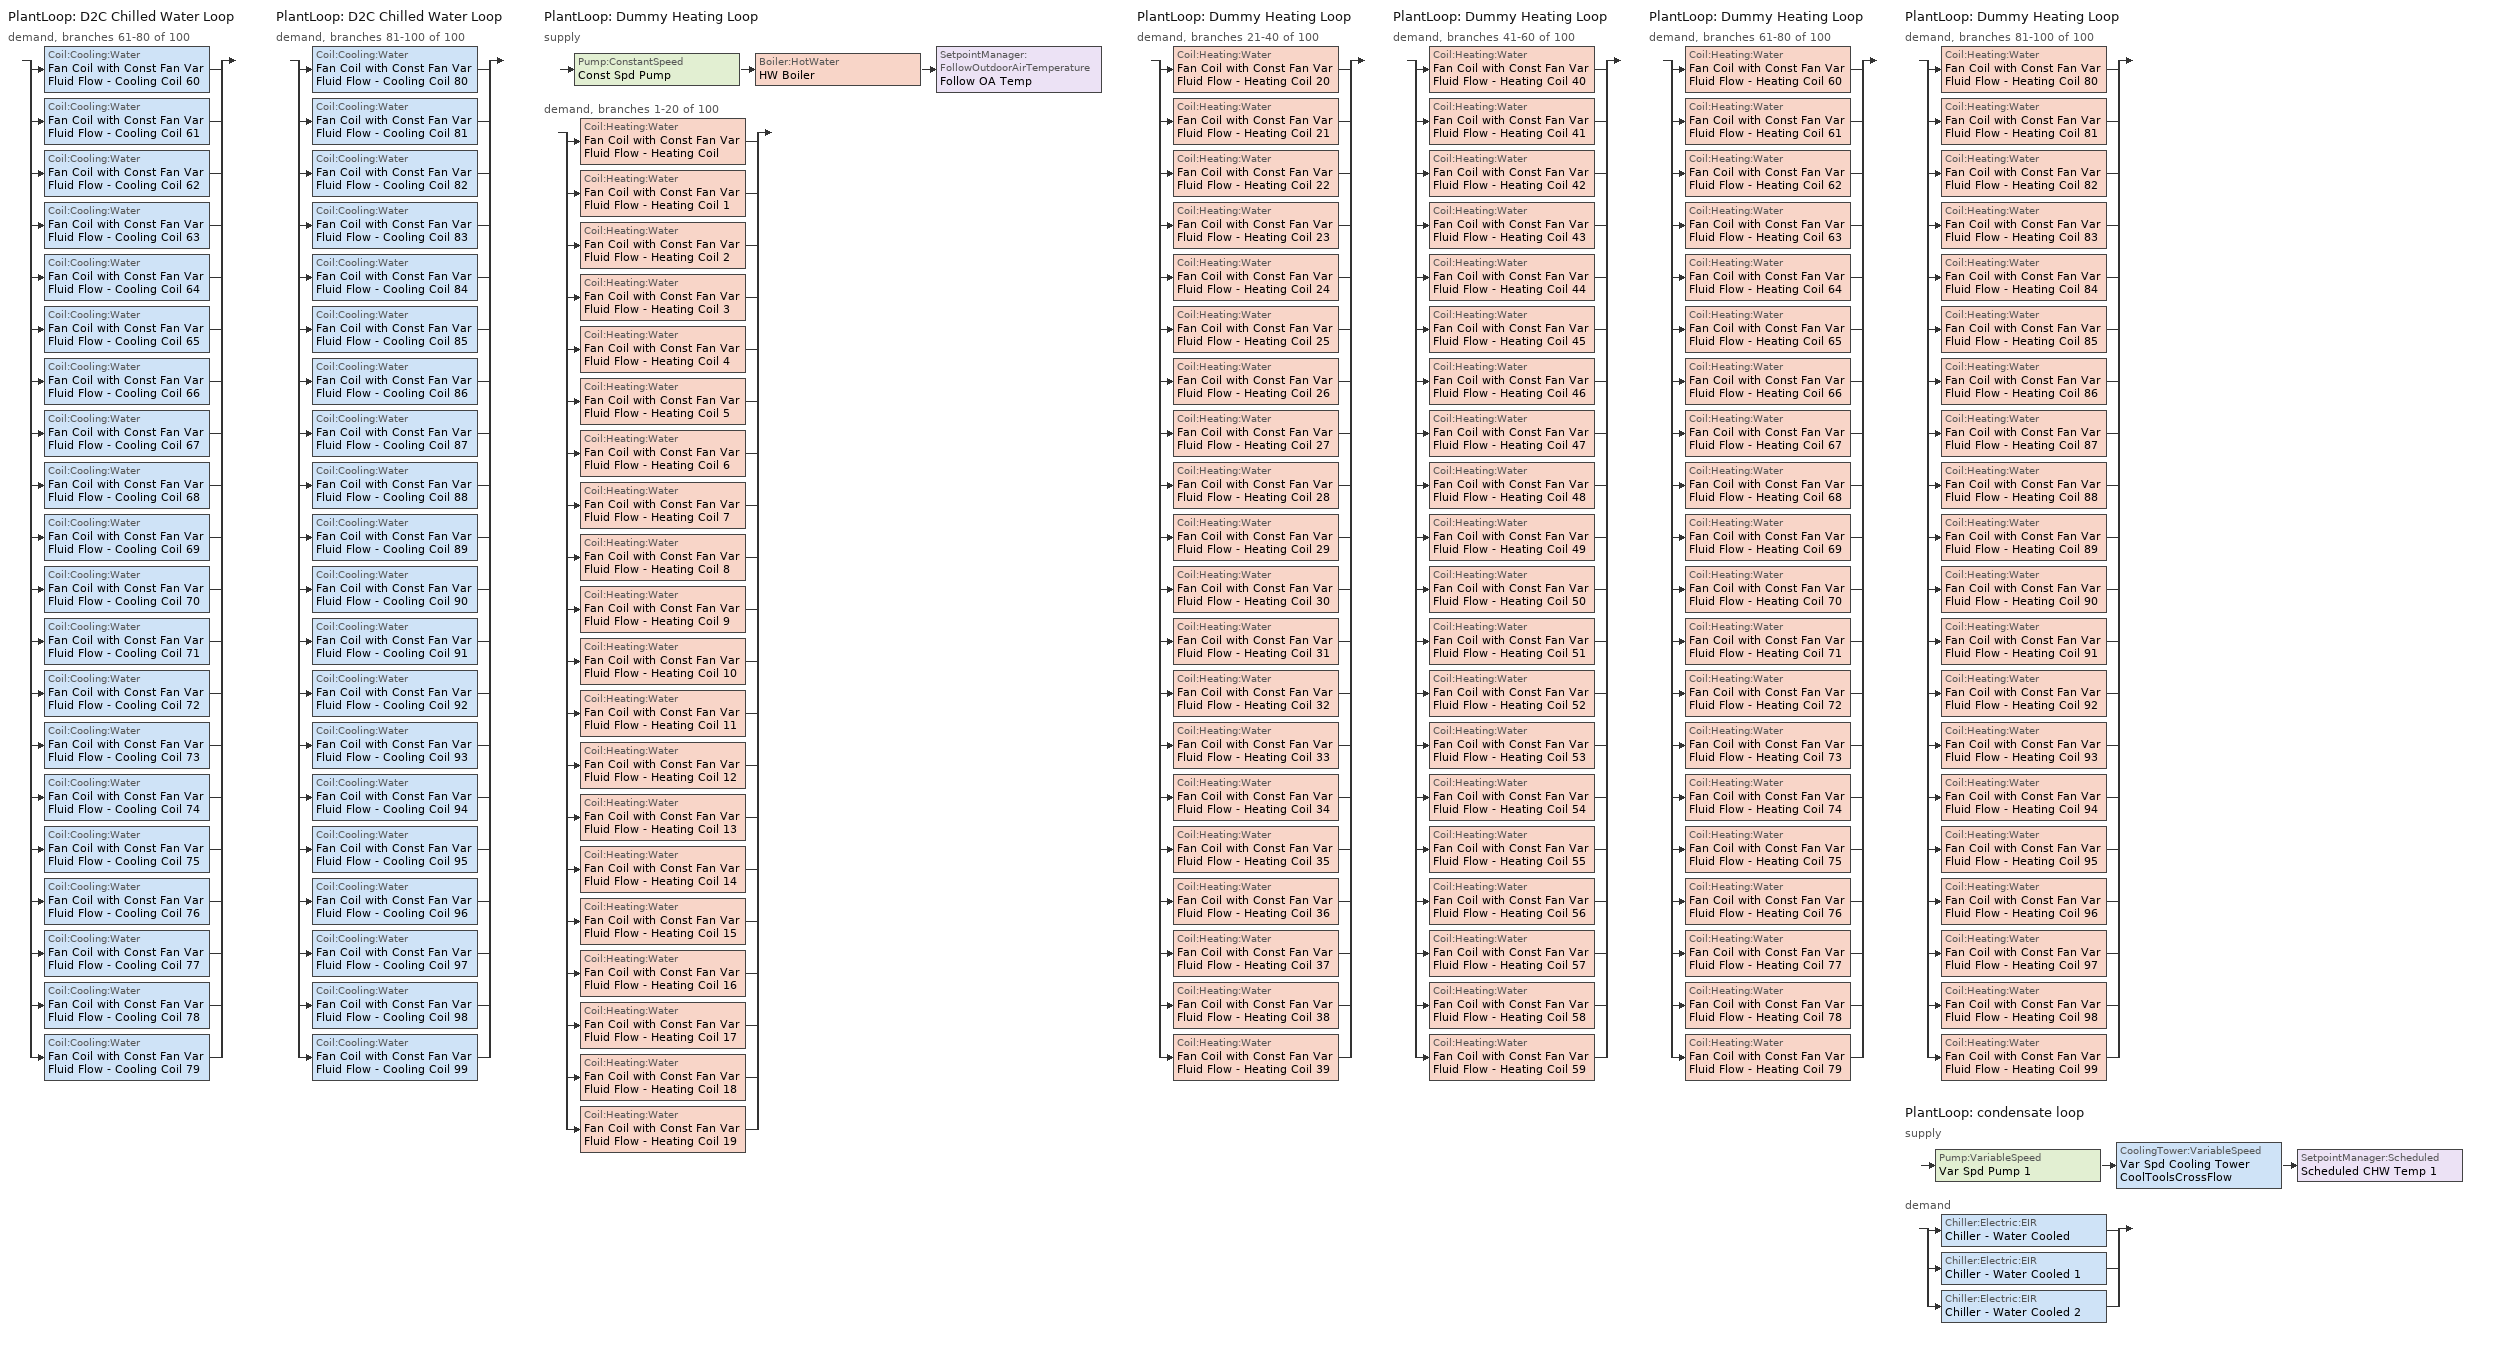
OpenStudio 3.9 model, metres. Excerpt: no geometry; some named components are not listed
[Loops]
PlantLoop 'D2C Chilled Water Loop'
 demand, branches 61-80 of 100: split
  | Coil:Cooling:Water 'Fan Coil with Const Fan Var Fluid Flow - Cooling Coil 60'
  | Coil:Cooling:Water 'Fan Coil with Const Fan Var Fluid Flow - Cooling Coil 61'
  | Coil:Cooling:Water 'Fan Coil with Const Fan Var Fluid Flow - Cooling Coil 62'
  | Coil:Cooling:Water 'Fan Coil with Const Fan Var Fluid Flow - Cooling Coil 63'
  | Coil:Cooling:Water 'Fan Coil with Const Fan Var Fluid Flow - Cooling Coil 64'
  | Coil:Cooling:Water 'Fan Coil with Const Fan Var Fluid Flow - Cooling Coil 65'
  | Coil:Cooling:Water 'Fan Coil with Const Fan Var Fluid Flow - Cooling Coil 66'
  | Coil:Cooling:Water 'Fan Coil with Const Fan Var Fluid Flow - Cooling Coil 67'
  | Coil:Cooling:Water 'Fan Coil with Const Fan Var Fluid Flow - Cooling Coil 68'
  | Coil:Cooling:Water 'Fan Coil with Const Fan Var Fluid Flow - Cooling Coil 69'
  | Coil:Cooling:Water 'Fan Coil with Const Fan Var Fluid Flow - Cooling Coil 70'
  | Coil:Cooling:Water 'Fan Coil with Const Fan Var Fluid Flow - Cooling Coil 71'
  | Coil:Cooling:Water 'Fan Coil with Const Fan Var Fluid Flow - Cooling Coil 72'
  | Coil:Cooling:Water 'Fan Coil with Const Fan Var Fluid Flow - Cooling Coil 73'
  | Coil:Cooling:Water 'Fan Coil with Const Fan Var Fluid Flow - Cooling Coil 74'
  | Coil:Cooling:Water 'Fan Coil with Const Fan Var Fluid Flow - Cooling Coil 75'
  | Coil:Cooling:Water 'Fan Coil with Const Fan Var Fluid Flow - Cooling Coil 76'
  | Coil:Cooling:Water 'Fan Coil with Const Fan Var Fluid Flow - Cooling Coil 77'
  | Coil:Cooling:Water 'Fan Coil with Const Fan Var Fluid Flow - Cooling Coil 78'
  | Coil:Cooling:Water 'Fan Coil with Const Fan Var Fluid Flow - Cooling Coil 79'
PlantLoop 'D2C Chilled Water Loop'
 demand, branches 81-100 of 100: split
  | Coil:Cooling:Water 'Fan Coil with Const Fan Var Fluid Flow - Cooling Coil 80'
  | Coil:Cooling:Water 'Fan Coil with Const Fan Var Fluid Flow - Cooling Coil 81'
  | Coil:Cooling:Water 'Fan Coil with Const Fan Var Fluid Flow - Cooling Coil 82'
  | Coil:Cooling:Water 'Fan Coil with Const Fan Var Fluid Flow - Cooling Coil 83'
  | Coil:Cooling:Water 'Fan Coil with Const Fan Var Fluid Flow - Cooling Coil 84'
  | Coil:Cooling:Water 'Fan Coil with Const Fan Var Fluid Flow - Cooling Coil 85'
  | Coil:Cooling:Water 'Fan Coil with Const Fan Var Fluid Flow - Cooling Coil 86'
  | Coil:Cooling:Water 'Fan Coil with Const Fan Var Fluid Flow - Cooling Coil 87'
  | Coil:Cooling:Water 'Fan Coil with Const Fan Var Fluid Flow - Cooling Coil 88'
  | Coil:Cooling:Water 'Fan Coil with Const Fan Var Fluid Flow - Cooling Coil 89'
  | Coil:Cooling:Water 'Fan Coil with Const Fan Var Fluid Flow - Cooling Coil 90'
  | Coil:Cooling:Water 'Fan Coil with Const Fan Var Fluid Flow - Cooling Coil 91'
  | Coil:Cooling:Water 'Fan Coil with Const Fan Var Fluid Flow - Cooling Coil 92'
  | Coil:Cooling:Water 'Fan Coil with Const Fan Var Fluid Flow - Cooling Coil 93'
  | Coil:Cooling:Water 'Fan Coil with Const Fan Var Fluid Flow - Cooling Coil 94'
  | Coil:Cooling:Water 'Fan Coil with Const Fan Var Fluid Flow - Cooling Coil 95'
  | Coil:Cooling:Water 'Fan Coil with Const Fan Var Fluid Flow - Cooling Coil 96'
  | Coil:Cooling:Water 'Fan Coil with Const Fan Var Fluid Flow - Cooling Coil 97'
  | Coil:Cooling:Water 'Fan Coil with Const Fan Var Fluid Flow - Cooling Coil 98'
  | Coil:Cooling:Water 'Fan Coil with Const Fan Var Fluid Flow - Cooling Coil 99'
PlantLoop 'Dummy Heating Loop'
 supply: Pump:ConstantSpeed 'Const Spd Pump' > Boiler:HotWater 'HW Boiler' > SetpointManager:FollowOutdoorAirTemperature 'Follow OA Temp'
 demand, branches 1-20 of 100: split
  | Coil:Heating:Water 'Fan Coil with Const Fan Var Fluid Flow - Heating Coil'
  | Coil:Heating:Water 'Fan Coil with Const Fan Var Fluid Flow - Heating Coil 1'
  | Coil:Heating:Water 'Fan Coil with Const Fan Var Fluid Flow - Heating Coil 2'
  | Coil:Heating:Water 'Fan Coil with Const Fan Var Fluid Flow - Heating Coil 3'
  | Coil:Heating:Water 'Fan Coil with Const Fan Var Fluid Flow - Heating Coil 4'
  | Coil:Heating:Water 'Fan Coil with Const Fan Var Fluid Flow - Heating Coil 5'
  | Coil:Heating:Water 'Fan Coil with Const Fan Var Fluid Flow - Heating Coil 6'
  | Coil:Heating:Water 'Fan Coil with Const Fan Var Fluid Flow - Heating Coil 7'
  | Coil:Heating:Water 'Fan Coil with Const Fan Var Fluid Flow - Heating Coil 8'
  | Coil:Heating:Water 'Fan Coil with Const Fan Var Fluid Flow - Heating Coil 9'
  | Coil:Heating:Water 'Fan Coil with Const Fan Var Fluid Flow - Heating Coil 10'
  | Coil:Heating:Water 'Fan Coil with Const Fan Var Fluid Flow - Heating Coil 11'
  | Coil:Heating:Water 'Fan Coil with Const Fan Var Fluid Flow - Heating Coil 12'
  | Coil:Heating:Water 'Fan Coil with Const Fan Var Fluid Flow - Heating Coil 13'
  | Coil:Heating:Water 'Fan Coil with Const Fan Var Fluid Flow - Heating Coil 14'
  | Coil:Heating:Water 'Fan Coil with Const Fan Var Fluid Flow - Heating Coil 15'
  | Coil:Heating:Water 'Fan Coil with Const Fan Var Fluid Flow - Heating Coil 16'
  | Coil:Heating:Water 'Fan Coil with Const Fan Var Fluid Flow - Heating Coil 17'
  | Coil:Heating:Water 'Fan Coil with Const Fan Var Fluid Flow - Heating Coil 18'
  | Coil:Heating:Water 'Fan Coil with Const Fan Var Fluid Flow - Heating Coil 19'
PlantLoop 'Dummy Heating Loop'
 demand, branches 21-40 of 100: split
  | Coil:Heating:Water 'Fan Coil with Const Fan Var Fluid Flow - Heating Coil 20'
  | Coil:Heating:Water 'Fan Coil with Const Fan Var Fluid Flow - Heating Coil 21'
  | Coil:Heating:Water 'Fan Coil with Const Fan Var Fluid Flow - Heating Coil 22'
  | Coil:Heating:Water 'Fan Coil with Const Fan Var Fluid Flow - Heating Coil 23'
  | Coil:Heating:Water 'Fan Coil with Const Fan Var Fluid Flow - Heating Coil 24'
  | Coil:Heating:Water 'Fan Coil with Const Fan Var Fluid Flow - Heating Coil 25'
  | Coil:Heating:Water 'Fan Coil with Const Fan Var Fluid Flow - Heating Coil 26'
  | Coil:Heating:Water 'Fan Coil with Const Fan Var Fluid Flow - Heating Coil 27'
  | Coil:Heating:Water 'Fan Coil with Const Fan Var Fluid Flow - Heating Coil 28'
  | Coil:Heating:Water 'Fan Coil with Const Fan Var Fluid Flow - Heating Coil 29'
  | Coil:Heating:Water 'Fan Coil with Const Fan Var Fluid Flow - Heating Coil 30'
  | Coil:Heating:Water 'Fan Coil with Const Fan Var Fluid Flow - Heating Coil 31'
  | Coil:Heating:Water 'Fan Coil with Const Fan Var Fluid Flow - Heating Coil 32'
  | Coil:Heating:Water 'Fan Coil with Const Fan Var Fluid Flow - Heating Coil 33'
  | Coil:Heating:Water 'Fan Coil with Const Fan Var Fluid Flow - Heating Coil 34'
  | Coil:Heating:Water 'Fan Coil with Const Fan Var Fluid Flow - Heating Coil 35'
  | Coil:Heating:Water 'Fan Coil with Const Fan Var Fluid Flow - Heating Coil 36'
  | Coil:Heating:Water 'Fan Coil with Const Fan Var Fluid Flow - Heating Coil 37'
  | Coil:Heating:Water 'Fan Coil with Const Fan Var Fluid Flow - Heating Coil 38'
  | Coil:Heating:Water 'Fan Coil with Const Fan Var Fluid Flow - Heating Coil 39'
PlantLoop 'Dummy Heating Loop'
 demand, branches 41-60 of 100: split
  | Coil:Heating:Water 'Fan Coil with Const Fan Var Fluid Flow - Heating Coil 40'
  | Coil:Heating:Water 'Fan Coil with Const Fan Var Fluid Flow - Heating Coil 41'
  | Coil:Heating:Water 'Fan Coil with Const Fan Var Fluid Flow - Heating Coil 42'
  | Coil:Heating:Water 'Fan Coil with Const Fan Var Fluid Flow - Heating Coil 43'
  | Coil:Heating:Water 'Fan Coil with Const Fan Var Fluid Flow - Heating Coil 44'
  | Coil:Heating:Water 'Fan Coil with Const Fan Var Fluid Flow - Heating Coil 45'
  | Coil:Heating:Water 'Fan Coil with Const Fan Var Fluid Flow - Heating Coil 46'
  | Coil:Heating:Water 'Fan Coil with Const Fan Var Fluid Flow - Heating Coil 47'
  | Coil:Heating:Water 'Fan Coil with Const Fan Var Fluid Flow - Heating Coil 48'
  | Coil:Heating:Water 'Fan Coil with Const Fan Var Fluid Flow - Heating Coil 49'
  | Coil:Heating:Water 'Fan Coil with Const Fan Var Fluid Flow - Heating Coil 50'
  | Coil:Heating:Water 'Fan Coil with Const Fan Var Fluid Flow - Heating Coil 51'
  | Coil:Heating:Water 'Fan Coil with Const Fan Var Fluid Flow - Heating Coil 52'
  | Coil:Heating:Water 'Fan Coil with Const Fan Var Fluid Flow - Heating Coil 53'
  | Coil:Heating:Water 'Fan Coil with Const Fan Var Fluid Flow - Heating Coil 54'
  | Coil:Heating:Water 'Fan Coil with Const Fan Var Fluid Flow - Heating Coil 55'
  | Coil:Heating:Water 'Fan Coil with Const Fan Var Fluid Flow - Heating Coil 56'
  | Coil:Heating:Water 'Fan Coil with Const Fan Var Fluid Flow - Heating Coil 57'
  | Coil:Heating:Water 'Fan Coil with Const Fan Var Fluid Flow - Heating Coil 58'
  | Coil:Heating:Water 'Fan Coil with Const Fan Var Fluid Flow - Heating Coil 59'
PlantLoop 'Dummy Heating Loop'
 demand, branches 61-80 of 100: split
  | Coil:Heating:Water 'Fan Coil with Const Fan Var Fluid Flow - Heating Coil 60'
  | Coil:Heating:Water 'Fan Coil with Const Fan Var Fluid Flow - Heating Coil 61'
  | Coil:Heating:Water 'Fan Coil with Const Fan Var Fluid Flow - Heating Coil 62'
  | Coil:Heating:Water 'Fan Coil with Const Fan Var Fluid Flow - Heating Coil 63'
  | Coil:Heating:Water 'Fan Coil with Const Fan Var Fluid Flow - Heating Coil 64'
  | Coil:Heating:Water 'Fan Coil with Const Fan Var Fluid Flow - Heating Coil 65'
  | Coil:Heating:Water 'Fan Coil with Const Fan Var Fluid Flow - Heating Coil 66'
  | Coil:Heating:Water 'Fan Coil with Const Fan Var Fluid Flow - Heating Coil 67'
  | Coil:Heating:Water 'Fan Coil with Const Fan Var Fluid Flow - Heating Coil 68'
  | Coil:Heating:Water 'Fan Coil with Const Fan Var Fluid Flow - Heating Coil 69'
  | Coil:Heating:Water 'Fan Coil with Const Fan Var Fluid Flow - Heating Coil 70'
  | Coil:Heating:Water 'Fan Coil with Const Fan Var Fluid Flow - Heating Coil 71'
  | Coil:Heating:Water 'Fan Coil with Const Fan Var Fluid Flow - Heating Coil 72'
  | Coil:Heating:Water 'Fan Coil with Const Fan Var Fluid Flow - Heating Coil 73'
  | Coil:Heating:Water 'Fan Coil with Const Fan Var Fluid Flow - Heating Coil 74'
  | Coil:Heating:Water 'Fan Coil with Const Fan Var Fluid Flow - Heating Coil 75'
  | Coil:Heating:Water 'Fan Coil with Const Fan Var Fluid Flow - Heating Coil 76'
  | Coil:Heating:Water 'Fan Coil with Const Fan Var Fluid Flow - Heating Coil 77'
  | Coil:Heating:Water 'Fan Coil with Const Fan Var Fluid Flow - Heating Coil 78'
  | Coil:Heating:Water 'Fan Coil with Const Fan Var Fluid Flow - Heating Coil 79'
PlantLoop 'Dummy Heating Loop'
 demand, branches 81-100 of 100: split
  | Coil:Heating:Water 'Fan Coil with Const Fan Var Fluid Flow - Heating Coil 80'
  | Coil:Heating:Water 'Fan Coil with Const Fan Var Fluid Flow - Heating Coil 81'
  | Coil:Heating:Water 'Fan Coil with Const Fan Var Fluid Flow - Heating Coil 82'
  | Coil:Heating:Water 'Fan Coil with Const Fan Var Fluid Flow - Heating Coil 83'
  | Coil:Heating:Water 'Fan Coil with Const Fan Var Fluid Flow - Heating Coil 84'
  | Coil:Heating:Water 'Fan Coil with Const Fan Var Fluid Flow - Heating Coil 85'
  | Coil:Heating:Water 'Fan Coil with Const Fan Var Fluid Flow - Heating Coil 86'
  | Coil:Heating:Water 'Fan Coil with Const Fan Var Fluid Flow - Heating Coil 87'
  | Coil:Heating:Water 'Fan Coil with Const Fan Var Fluid Flow - Heating Coil 88'
  | Coil:Heating:Water 'Fan Coil with Const Fan Var Fluid Flow - Heating Coil 89'
  | Coil:Heating:Water 'Fan Coil with Const Fan Var Fluid Flow - Heating Coil 90'
  | Coil:Heating:Water 'Fan Coil with Const Fan Var Fluid Flow - Heating Coil 91'
  | Coil:Heating:Water 'Fan Coil with Const Fan Var Fluid Flow - Heating Coil 92'
  | Coil:Heating:Water 'Fan Coil with Const Fan Var Fluid Flow - Heating Coil 93'
  | Coil:Heating:Water 'Fan Coil with Const Fan Var Fluid Flow - Heating Coil 94'
  | Coil:Heating:Water 'Fan Coil with Const Fan Var Fluid Flow - Heating Coil 95'
  | Coil:Heating:Water 'Fan Coil with Const Fan Var Fluid Flow - Heating Coil 96'
  | Coil:Heating:Water 'Fan Coil with Const Fan Var Fluid Flow - Heating Coil 97'
  | Coil:Heating:Water 'Fan Coil with Const Fan Var Fluid Flow - Heating Coil 98'
  | Coil:Heating:Water 'Fan Coil with Const Fan Var Fluid Flow - Heating Coil 99'
PlantLoop 'condensate loop'
 supply: Pump:VariableSpeed 'Var Spd Pump 1' > CoolingTower:VariableSpeed 'Var Spd Cooling Tower CoolToolsCrossFlow' > SetpointManager:Scheduled 'Scheduled CHW Temp 1'
 demand: split
  | Chiller:Electric:EIR 'Chiller - Water Cooled'
  | Chiller:Electric:EIR 'Chiller - Water Cooled 1'
  | Chiller:Electric:EIR 'Chiller - Water Cooled 2'
[Sizing:Zone] Zone Cooling Design Supply Air Temperature Input Method=SupplyAirTemperature; Zone Cooling Design Supply Air Temperature {C}=24; Zone Cooling Design Supply Air Temperature Difference {deltaC}=5; Zone Heating Design Supply Air Temperature Input Method=SupplyAirTemperature; Zone Heating Design Supply Air Temperature {C}=30; Zone Heating Design Supply Air Temperature Difference {deltaC}=11.11; Zone Cooling Design Supply Air Humidity Ratio {kg-H2O/kg-air}=0.0085; Zone Heating Design Supply Air Humidity Ratio {kg-H2O/kg-air}=0.008; Zone Heating Sizing Factor=0; Zone Cooling Sizing Factor=0.9; Cooling Design Air Flow Method=DesignDay; Heating Design Air Flow Method=DesignDay; Account for Dedicated Outdoor Air System=No; Dedicated Outdoor Air System Control Strategy=NeutralSupplyAir; Dedicated Outdoor Air Low Setpoint Temperature for Design {C}=autosize; Dedicated Outdoor Air High Setpoint Temperature for Design {C}=autosize; Zone Load Sizing Method=Sensible Load Only No Latent Load; Zone Latent Cooling Design Supply Air Humidity Ratio Input Method=HumidityRatioDifference; Zone Cooling Design Supply Air Humidity Ratio Difference {kgWater/kgDryAir}=0.005; Zone Latent Heating Design Supply Air Humidity Ratio Input Method=HumidityRatioDifference; Zone Humidification Design Supply Air Humidity Ratio Difference {kgWater/kgDryAir}=0.005; Sizing Option=Coincident
Thermal Zone_Aisle 61; Thermal Zone_Aisle 62; Thermal Zone_Aisle 63; Thermal Zone_Aisle 64; Thermal Zone_Aisle 65; Thermal Zone_Aisle 66; Thermal Zone_Aisle 67; Thermal Zone_Aisle 68; Thermal Zone_Aisle 69; Thermal Zone_Aisle 70; Thermal Zone_Aisle 71; Thermal Zone_Aisle 72; Thermal Zone_Aisle 73; Thermal Zone_Aisle 74; Thermal Zone_Aisle 75; Thermal Zone_Aisle 76; Thermal Zone_Aisle 77; Thermal Zone_Aisle 78; Thermal Zone_Aisle 79; Thermal Zone_Aisle 80; Thermal Zone_Aisle 81; Thermal Zone_Aisle 82; Thermal Zone_Aisle 83; Thermal Zone_Aisle 84; Thermal Zone_Aisle 85; Thermal Zone_Aisle 86; Thermal Zone_Aisle 87; Thermal Zone_Aisle 88; Thermal Zone_Aisle 89; Thermal Zone_Aisle 90; Thermal Zone_Aisle 91; Thermal Zone_Aisle 92; Thermal Zone_Aisle 93; Thermal Zone_Aisle 94; Thermal Zone_Aisle 95; Thermal Zone_Aisle 96; Thermal Zone_Aisle 97; Thermal Zone_Aisle 98; Thermal Zone_Aisle 99; Thermal Zone_Aisle 100
[Zone equipment]
Thermal Zone_Aisle 61: Zone HVAC Dehumidifier 63, Fan Coil with Const Fan Var Fluid Flow 63
Thermal Zone_Aisle 62: Zone HVAC Dehumidifier 78, Fan Coil with Const Fan Var Fluid Flow 78
Thermal Zone_Aisle 63: Zone HVAC Dehumidifier 73, Fan Coil with Const Fan Var Fluid Flow 73
Thermal Zone_Aisle 64: Zone HVAC Dehumidifier 60, Fan Coil with Const Fan Var Fluid Flow 60
Thermal Zone_Aisle 65: Zone HVAC Dehumidifier 65, Fan Coil with Const Fan Var Fluid Flow 65
Thermal Zone_Aisle 66: Zone HVAC Dehumidifier 76, Fan Coil with Const Fan Var Fluid Flow 76
Thermal Zone_Aisle 67: Zone HVAC Dehumidifier 74, Fan Coil with Const Fan Var Fluid Flow 74
Thermal Zone_Aisle 68: Zone HVAC Dehumidifier 68, Fan Coil with Const Fan Var Fluid Flow 68
Thermal Zone_Aisle 69: Zone HVAC Dehumidifier 69, Fan Coil with Const Fan Var Fluid Flow 69
Thermal Zone_Aisle 70: Zone HVAC Dehumidifier 77, Fan Coil with Const Fan Var Fluid Flow 77
Thermal Zone_Aisle 71: Zone HVAC Dehumidifier 61, Fan Coil with Const Fan Var Fluid Flow 61
Thermal Zone_Aisle 72: Zone HVAC Dehumidifier 75, Fan Coil with Const Fan Var Fluid Flow 75
Thermal Zone_Aisle 73: Zone HVAC Dehumidifier 67, Fan Coil with Const Fan Var Fluid Flow 67
Thermal Zone_Aisle 74: Zone HVAC Dehumidifier 72, Fan Coil with Const Fan Var Fluid Flow 72
Thermal Zone_Aisle 75: Zone HVAC Dehumidifier 64, Fan Coil with Const Fan Var Fluid Flow 64
Thermal Zone_Aisle 76: Zone HVAC Dehumidifier 62, Fan Coil with Const Fan Var Fluid Flow 62
Thermal Zone_Aisle 77: Zone HVAC Dehumidifier 66, Fan Coil with Const Fan Var Fluid Flow 66
Thermal Zone_Aisle 78: Zone HVAC Dehumidifier 71, Fan Coil with Const Fan Var Fluid Flow 71
Thermal Zone_Aisle 79: Zone HVAC Dehumidifier 70, Fan Coil with Const Fan Var Fluid Flow 70
Thermal Zone_Aisle 80: Zone HVAC Dehumidifier 79, Fan Coil with Const Fan Var Fluid Flow 79
Thermal Zone_Aisle 81: Zone HVAC Dehumidifier 81, Fan Coil with Const Fan Var Fluid Flow 81
Thermal Zone_Aisle 82: Zone HVAC Dehumidifier 91, Fan Coil with Const Fan Var Fluid Flow 91
Thermal Zone_Aisle 83: Zone HVAC Dehumidifier 88, Fan Coil with Const Fan Var Fluid Flow 88
Thermal Zone_Aisle 84: Zone HVAC Dehumidifier 92, Fan Coil with Const Fan Var Fluid Flow 92
Thermal Zone_Aisle 85: Zone HVAC Dehumidifier 89, Fan Coil with Const Fan Var Fluid Flow 89
Thermal Zone_Aisle 86: Zone HVAC Dehumidifier 90, Fan Coil with Const Fan Var Fluid Flow 90
Thermal Zone_Aisle 87: Zone HVAC Dehumidifier 87, Fan Coil with Const Fan Var Fluid Flow 87
Thermal Zone_Aisle 88: Zone HVAC Dehumidifier 80, Fan Coil with Const Fan Var Fluid Flow 80
Thermal Zone_Aisle 89: Zone HVAC Dehumidifier 93, Fan Coil with Const Fan Var Fluid Flow 93
Thermal Zone_Aisle 90: Zone HVAC Dehumidifier 94, Fan Coil with Const Fan Var Fluid Flow 94
Thermal Zone_Aisle 91: Zone HVAC Dehumidifier 95, Fan Coil with Const Fan Var Fluid Flow 95
Thermal Zone_Aisle 92: Zone HVAC Dehumidifier 96, Fan Coil with Const Fan Var Fluid Flow 96
Thermal Zone_Aisle 93: Zone HVAC Dehumidifier 82, Fan Coil with Const Fan Var Fluid Flow 82
Thermal Zone_Aisle 94: Zone HVAC Dehumidifier 83, Fan Coil with Const Fan Var Fluid Flow 83
Thermal Zone_Aisle 95: Zone HVAC Dehumidifier 84, Fan Coil with Const Fan Var Fluid Flow 84
Thermal Zone_Aisle 96: Zone HVAC Dehumidifier 85, Fan Coil with Const Fan Var Fluid Flow 85
Thermal Zone_Aisle 97: Zone HVAC Dehumidifier 86, Fan Coil with Const Fan Var Fluid Flow 86
Thermal Zone_Aisle 98: Zone HVAC Dehumidifier 97, Fan Coil with Const Fan Var Fluid Flow 97
Thermal Zone_Aisle 99: Zone HVAC Dehumidifier 98, Fan Coil with Const Fan Var Fluid Flow 98
Thermal Zone_Aisle 100: Zone HVAC Dehumidifier 99, Fan Coil with Const Fan Var Fluid Flow 99
[PlantLoop] Glycol Concentration=0; Plant Loop Volume {m3}=Autocalculate; Load Distribution Scheme=Optimal
Name | Fluid Type
Dummy Heating Loop | Water
condensate loop
[Sizing:Plant] Sizing Option=NonCoincident; Zone Timesteps in Averaging Window=1; Coincident Sizing Factor Mode=None
Name | Loop Type | Design Loop Exit Temperature {C} | Loop Design Temperature Difference {deltaC}
Dummy Heating Loop | Heating | 82 | 11
condensate loop | Condenser | 29 | 6
[Pump:VariableSpeed]
Var Spd Pump 1: Rated Pump Head {Pa}=25000; Skin Loss Radiative Fraction=0.5; Design Power Sizing Method=PowerPerFlowPerPressure; Design Electric Power per Unit Flow Rate {W/(m3/s)}=10000; Design Shaft Power per Unit Flow Rate per Unit Head {W-s/m3-Pa}=1.28205; Design Minimum Flow Rate Fraction=0
[Boiler:HotWater]
HW Boiler: Fuel Type=Electricity; Nominal Capacity {W}=500; Efficiency Curve Temperature Evaluation Variable=LeavingBoiler; Normalized Boiler Efficiency Curve=Boiler Efficiency; Design Water Flow Rate {m3/s}=0; Water Outlet Upper Temperature Limit {C}=99; Boiler Flow Mode=NotModulated; On Cycle Parasitic Electric Load {W}=0; Off Cycle Parasitic Fuel Load {W}=0; Sizing Factor=1
[Pump:ConstantSpeed]
Const Spd Pump: Rated Flow Rate {m3/s}=autosize; Rated Pump Head {Pa}=179352; Rated Power Consumption {W}=autosize; Motor Efficiency=0.9; Fraction of Motor Inefficiencies to Fluid Stream=0; Pump Control Type=Intermittent; Design Power Sizing Method=PowerPerFlowPerPressure; Design Electric Power per Unit Flow Rate {W/(m3/s)}=348701.1; Design Shaft Power per Unit Flow Rate per Unit Head {W-s/m3-Pa}=1.28205
[SetpointManager:FollowOutdoorAirTemperature]
Follow OA Temp: Control Variable=Temperature; Reference Temperature Type=OutdoorAirWetBulb; Offset Temperature Difference {deltaC}=0; Maximum Setpoint Temperature {C}=80; Minimum Setpoint Temperature {C}=5
[Fan:ConstantVolume] Availability Schedule=ITE Load Schedule; Fan Total Efficiency=1; Pressure Rise {Pa}=0.0001; Maximum Flow Rate {m3/s}=AutoSize; Motor Efficiency=1; Motor In Airstream Fraction=0
Fan Coil with Const Fan Var Fluid Flow - Fan 142; Fan Coil with Const Fan Var Fluid Flow - Fan 143; Fan Coil with Const Fan Var Fluid Flow - Fan 144; Fan Coil with Const Fan Var Fluid Flow - Fan 145; Fan Coil with Const Fan Var Fluid Flow - Fan 146; Fan Coil with Const Fan Var Fluid Flow - Fan 147; Fan Coil with Const Fan Var Fluid Flow - Fan 148; Fan Coil with Const Fan Var Fluid Flow - Fan 149; Fan Coil with Const Fan Var Fluid Flow - Fan 150; Fan Coil with Const Fan Var Fluid Flow - Fan 151; Fan Coil with Const Fan Var Fluid Flow - Fan 152; Fan Coil with Const Fan Var Fluid Flow - Fan 153; Fan Coil with Const Fan Var Fluid Flow - Fan 154; Fan Coil with Const Fan Var Fluid Flow - Fan 155; Fan Coil with Const Fan Var Fluid Flow - Fan 156; Fan Coil with Const Fan Var Fluid Flow - Fan 157; Fan Coil with Const Fan Var Fluid Flow - Fan 158; Fan Coil with Const Fan Var Fluid Flow - Fan 159; Fan Coil with Const Fan Var Fluid Flow - Fan 160; Fan Coil with Const Fan Var Fluid Flow - Fan 161; Fan Coil with Const Fan Var Fluid Flow - Fan 162; Fan Coil with Const Fan Var Fluid Flow - Fan 163; Fan Coil with Const Fan Var Fluid Flow - Fan 164; Fan Coil with Const Fan Var Fluid Flow - Fan 165; Fan Coil with Const Fan Var Fluid Flow - Fan 166; Fan Coil with Const Fan Var Fluid Flow - Fan 167; Fan Coil with Const Fan Var Fluid Flow - Fan 168; Fan Coil with Const Fan Var Fluid Flow - Fan 169; Fan Coil with Const Fan Var Fluid Flow - Fan 170; Fan Coil with Const Fan Var Fluid Flow - Fan 171; Fan Coil with Const Fan Var Fluid Flow - Fan 172; Fan Coil with Const Fan Var Fluid Flow - Fan 173; Fan Coil with Const Fan Var Fluid Flow - Fan 174; Fan Coil with Const Fan Var Fluid Flow - Fan 175; Fan Coil with Const Fan Var Fluid Flow - Fan 176; Fan Coil with Const Fan Var Fluid Flow - Fan 177; Fan Coil with Const Fan Var Fluid Flow - Fan 178; Fan Coil with Const Fan Var Fluid Flow - Fan 179; Fan Coil with Const Fan Var Fluid Flow - Fan 180; Fan Coil with Const Fan Var Fluid Flow - Fan 181
[EnergyManagementSystem:Sensor] Output Variable or Output Meter Index Key=Var Spd Cooling Tower CoolToolsCrossFlow
Name | Output Variable or Output Meter
Energy_Management_System_Sensor_3 | Cooling Tower Make Up Water Volume
Energy_Management_System_Sensor_4 | Cooling Tower Make Up Mains Water Volume
[SetpointManager:Scheduled]
Scheduled CHW Temp 1: Control Variable=Temperature; Schedule=Condenser Water Temperature
[ZoneHVAC:Dehumidifier:DX] Availability Schedule=ITE Load Schedule; Rated Water Removal {L/day}=50.16; Rated Energy Factor {L/kWh}=3.412; Rated Air Flow Rate {m3/s}=0.12036; Water Removal Curve=Dehumidifier Water Removal Curve; Energy Factor Curve=Dehumidifier Energy Factor Curve; Part Load Fraction Correlation Curve=Dehumidifier Part Load Curve; Minimum Dry-Bulb Temperature for Dehumidifier Operation {C}=20; Maximum Dry-Bulb Temperature for Dehumidifier Operation {C}=60; Off-Cycle Parasitic Electric Load {W}=0
Zone HVAC Dehumidifier 60; Zone HVAC Dehumidifier 61; Zone HVAC Dehumidifier 62; Zone HVAC Dehumidifier 63; Zone HVAC Dehumidifier 64; Zone HVAC Dehumidifier 65; Zone HVAC Dehumidifier 66; Zone HVAC Dehumidifier 67; Zone HVAC Dehumidifier 68; Zone HVAC Dehumidifier 69; Zone HVAC Dehumidifier 70; Zone HVAC Dehumidifier 71; Zone HVAC Dehumidifier 72; Zone HVAC Dehumidifier 73; Zone HVAC Dehumidifier 74; Zone HVAC Dehumidifier 75; Zone HVAC Dehumidifier 76; Zone HVAC Dehumidifier 77; Zone HVAC Dehumidifier 78; Zone HVAC Dehumidifier 79; Zone HVAC Dehumidifier 80; Zone HVAC Dehumidifier 81; Zone HVAC Dehumidifier 82; Zone HVAC Dehumidifier 83; Zone HVAC Dehumidifier 84; Zone HVAC Dehumidifier 85; Zone HVAC Dehumidifier 86; Zone HVAC Dehumidifier 87; Zone HVAC Dehumidifier 88; Zone HVAC Dehumidifier 89; Zone HVAC Dehumidifier 90; Zone HVAC Dehumidifier 91; Zone HVAC Dehumidifier 92; Zone HVAC Dehumidifier 93; Zone HVAC Dehumidifier 94; Zone HVAC Dehumidifier 95; Zone HVAC Dehumidifier 96; Zone HVAC Dehumidifier 97; Zone HVAC Dehumidifier 98; Zone HVAC Dehumidifier 99
[CoolingTower:VariableSpeed]
Var Spd Cooling Tower CoolToolsCrossFlow: Model Type=CoolToolsCrossFlow; Design Inlet Air Wet-Bulb Temperature {C}=26; Design Approach Temperature {deltaC}=3.88; Design Range Temperature {deltaC}=5.5556; Design Water Flow Rate {m3/s}=Autosize; Design Air Flow Rate {m3/s}=Autosize; Design Fan Power {W}=autosize; Fan Power Ratio Function of Air Flow Rate Ratio Curve=Var Spd Cooling Tower CoolToolsCrossFlow Fan Power Ratio Curve; Minimum Air Flow Rate Ratio=0.2; Fraction of Tower Capacity in Free Convection Regime=0.125; Basin Heater Capacity {W/K}=0; Basin Heater Setpoint Temperature {C}=2; Evaporation Loss Mode=SaturatedExit; Evaporation Loss Factor {percent/K}=0.2; Drift Loss Percent {percent}=0.0015; Blowdown Concentration Ratio=3; Sizing Factor=1
[ZoneHVAC:FourPipeFanCoil] Availability Schedule=ITE Load Schedule; Capacity Control Method=ConstantFanVariableFlow; Maximum Supply Air Flow Rate {m3/s}=autosize; Low Speed Supply Air Flow Ratio=0.1; Medium Speed Supply Air Flow Ratio=0.2; Maximum Outdoor Air Flow Rate {m3/s}=autosize; Maximum Cold Water Flow Rate {m3/s}=autosize; Maximum Hot Water Flow Rate {m3/s}=autosize; Minimum Supply Air Temperature in Cooling Mode {C}=Autosize; Maximum Supply Air Temperature in Heating Mode {C}=Autosize
Name | Supply Air Fan | Cooling Coil | Heating Coil
Fan Coil with Const Fan Var Fluid Flow 60 | Fan Coil with Const Fan Var Fluid Flow - Fan 142 | Fan Coil with Const Fan Var Fluid Flow - Cooling Coil 60 | Fan Coil with Const Fan Var Fluid Flow - Heating Coil 60
Fan Coil with Const Fan Var Fluid Flow 61 | Fan Coil with Const Fan Var Fluid Flow - Fan 143 | Fan Coil with Const Fan Var Fluid Flow - Cooling Coil 61 | Fan Coil with Const Fan Var Fluid Flow - Heating Coil 61
Fan Coil with Const Fan Var Fluid Flow 62 | Fan Coil with Const Fan Var Fluid Flow - Fan 144 | Fan Coil with Const Fan Var Fluid Flow - Cooling Coil 62 | Fan Coil with Const Fan Var Fluid Flow - Heating Coil 62
Fan Coil with Const Fan Var Fluid Flow 63 | Fan Coil with Const Fan Var Fluid Flow - Fan 145 | Fan Coil with Const Fan Var Fluid Flow - Cooling Coil 63 | Fan Coil with Const Fan Var Fluid Flow - Heating Coil 63
Fan Coil with Const Fan Var Fluid Flow 64 | Fan Coil with Const Fan Var Fluid Flow - Fan 146 | Fan Coil with Const Fan Var Fluid Flow - Cooling Coil 64 | Fan Coil with Const Fan Var Fluid Flow - Heating Coil 64
Fan Coil with Const Fan Var Fluid Flow 65 | Fan Coil with Const Fan Var Fluid Flow - Fan 147 | Fan Coil with Const Fan Var Fluid Flow - Cooling Coil 65 | Fan Coil with Const Fan Var Fluid Flow - Heating Coil 65
Fan Coil with Const Fan Var Fluid Flow 66 | Fan Coil with Const Fan Var Fluid Flow - Fan 148 | Fan Coil with Const Fan Var Fluid Flow - Cooling Coil 66 | Fan Coil with Const Fan Var Fluid Flow - Heating Coil 66
Fan Coil with Const Fan Var Fluid Flow 67 | Fan Coil with Const Fan Var Fluid Flow - Fan 149 | Fan Coil with Const Fan Var Fluid Flow - Cooling Coil 67 | Fan Coil with Const Fan Var Fluid Flow - Heating Coil 67
Fan Coil with Const Fan Var Fluid Flow 68 | Fan Coil with Const Fan Var Fluid Flow - Fan 150 | Fan Coil with Const Fan Var Fluid Flow - Cooling Coil 68 | Fan Coil with Const Fan Var Fluid Flow - Heating Coil 68
Fan Coil with Const Fan Var Fluid Flow 69 | Fan Coil with Const Fan Var Fluid Flow - Fan 151 | Fan Coil with Const Fan Var Fluid Flow - Cooling Coil 69 | Fan Coil with Const Fan Var Fluid Flow - Heating Coil 69
Fan Coil with Const Fan Var Fluid Flow 70 | Fan Coil with Const Fan Var Fluid Flow - Fan 152 | Fan Coil with Const Fan Var Fluid Flow - Cooling Coil 70 | Fan Coil with Const Fan Var Fluid Flow - Heating Coil 70
Fan Coil with Const Fan Var Fluid Flow 71 | Fan Coil with Const Fan Var Fluid Flow - Fan 153 | Fan Coil with Const Fan Var Fluid Flow - Cooling Coil 71 | Fan Coil with Const Fan Var Fluid Flow - Heating Coil 71
Fan Coil with Const Fan Var Fluid Flow 72 | Fan Coil with Const Fan Var Fluid Flow - Fan 154 | Fan Coil with Const Fan Var Fluid Flow - Cooling Coil 72 | Fan Coil with Const Fan Var Fluid Flow - Heating Coil 72
Fan Coil with Const Fan Var Fluid Flow 73 | Fan Coil with Const Fan Var Fluid Flow - Fan 155 | Fan Coil with Const Fan Var Fluid Flow - Cooling Coil 73 | Fan Coil with Const Fan Var Fluid Flow - Heating Coil 73
Fan Coil with Const Fan Var Fluid Flow 74 | Fan Coil with Const Fan Var Fluid Flow - Fan 156 | Fan Coil with Const Fan Var Fluid Flow - Cooling Coil 74 | Fan Coil with Const Fan Var Fluid Flow - Heating Coil 74
Fan Coil with Const Fan Var Fluid Flow 75 | Fan Coil with Const Fan Var Fluid Flow - Fan 157 | Fan Coil with Const Fan Var Fluid Flow - Cooling Coil 75 | Fan Coil with Const Fan Var Fluid Flow - Heating Coil 75
Fan Coil with Const Fan Var Fluid Flow 76 | Fan Coil with Const Fan Var Fluid Flow - Fan 158 | Fan Coil with Const Fan Var Fluid Flow - Cooling Coil 76 | Fan Coil with Const Fan Var Fluid Flow - Heating Coil 76
Fan Coil with Const Fan Var Fluid Flow 77 | Fan Coil with Const Fan Var Fluid Flow - Fan 159 | Fan Coil with Const Fan Var Fluid Flow - Cooling Coil 77 | Fan Coil with Const Fan Var Fluid Flow - Heating Coil 77
Fan Coil with Const Fan Var Fluid Flow 78 | Fan Coil with Const Fan Var Fluid Flow - Fan 160 | Fan Coil with Const Fan Var Fluid Flow - Cooling Coil 78 | Fan Coil with Const Fan Var Fluid Flow - Heating Coil 78
Fan Coil with Const Fan Var Fluid Flow 79 | Fan Coil with Const Fan Var Fluid Flow - Fan 161 | Fan Coil with Const Fan Var Fluid Flow - Cooling Coil 79 | Fan Coil with Const Fan Var Fluid Flow - Heating Coil 79
Fan Coil with Const Fan Var Fluid Flow 80 | Fan Coil with Const Fan Var Fluid Flow - Fan 162 | Fan Coil with Const Fan Var Fluid Flow - Cooling Coil 80 | Fan Coil with Const Fan Var Fluid Flow - Heating Coil 80
Fan Coil with Const Fan Var Fluid Flow 81 | Fan Coil with Const Fan Var Fluid Flow - Fan 163 | Fan Coil with Const Fan Var Fluid Flow - Cooling Coil 81 | Fan Coil with Const Fan Var Fluid Flow - Heating Coil 81
Fan Coil with Const Fan Var Fluid Flow 82 | Fan Coil with Const Fan Var Fluid Flow - Fan 164 | Fan Coil with Const Fan Var Fluid Flow - Cooling Coil 82 | Fan Coil with Const Fan Var Fluid Flow - Heating Coil 82
Fan Coil with Const Fan Var Fluid Flow 83 | Fan Coil with Const Fan Var Fluid Flow - Fan 165 | Fan Coil with Const Fan Var Fluid Flow - Cooling Coil 83 | Fan Coil with Const Fan Var Fluid Flow - Heating Coil 83
Fan Coil with Const Fan Var Fluid Flow 84 | Fan Coil with Const Fan Var Fluid Flow - Fan 166 | Fan Coil with Const Fan Var Fluid Flow - Cooling Coil 84 | Fan Coil with Const Fan Var Fluid Flow - Heating Coil 84
Fan Coil with Const Fan Var Fluid Flow 85 | Fan Coil with Const Fan Var Fluid Flow - Fan 167 | Fan Coil with Const Fan Var Fluid Flow - Cooling Coil 85 | Fan Coil with Const Fan Var Fluid Flow - Heating Coil 85
Fan Coil with Const Fan Var Fluid Flow 86 | Fan Coil with Const Fan Var Fluid Flow - Fan 168 | Fan Coil with Const Fan Var Fluid Flow - Cooling Coil 86 | Fan Coil with Const Fan Var Fluid Flow - Heating Coil 86
Fan Coil with Const Fan Var Fluid Flow 87 | Fan Coil with Const Fan Var Fluid Flow - Fan 169 | Fan Coil with Const Fan Var Fluid Flow - Cooling Coil 87 | Fan Coil with Const Fan Var Fluid Flow - Heating Coil 87
Fan Coil with Const Fan Var Fluid Flow 88 | Fan Coil with Const Fan Var Fluid Flow - Fan 170 | Fan Coil with Const Fan Var Fluid Flow - Cooling Coil 88 | Fan Coil with Const Fan Var Fluid Flow - Heating Coil 88
Fan Coil with Const Fan Var Fluid Flow 89 | Fan Coil with Const Fan Var Fluid Flow - Fan 171 | Fan Coil with Const Fan Var Fluid Flow - Cooling Coil 89 | Fan Coil with Const Fan Var Fluid Flow - Heating Coil 89
Fan Coil with Const Fan Var Fluid Flow 90 | Fan Coil with Const Fan Var Fluid Flow - Fan 172 | Fan Coil with Const Fan Var Fluid Flow - Cooling Coil 90 | Fan Coil with Const Fan Var Fluid Flow - Heating Coil 90
Fan Coil with Const Fan Var Fluid Flow 91 | Fan Coil with Const Fan Var Fluid Flow - Fan 173 | Fan Coil with Const Fan Var Fluid Flow - Cooling Coil 91 | Fan Coil with Const Fan Var Fluid Flow - Heating Coil 91
Fan Coil with Const Fan Var Fluid Flow 92 | Fan Coil with Const Fan Var Fluid Flow - Fan 174 | Fan Coil with Const Fan Var Fluid Flow - Cooling Coil 92 | Fan Coil with Const Fan Var Fluid Flow - Heating Coil 92
Fan Coil with Const Fan Var Fluid Flow 93 | Fan Coil with Const Fan Var Fluid Flow - Fan 175 | Fan Coil with Const Fan Var Fluid Flow - Cooling Coil 93 | Fan Coil with Const Fan Var Fluid Flow - Heating Coil 93
Fan Coil with Const Fan Var Fluid Flow 94 | Fan Coil with Const Fan Var Fluid Flow - Fan 176 | Fan Coil with Const Fan Var Fluid Flow - Cooling Coil 94 | Fan Coil with Const Fan Var Fluid Flow - Heating Coil 94
Fan Coil with Const Fan Var Fluid Flow 95 | Fan Coil with Const Fan Var Fluid Flow - Fan 177 | Fan Coil with Const Fan Var Fluid Flow - Cooling Coil 95 | Fan Coil with Const Fan Var Fluid Flow - Heating Coil 95
Fan Coil with Const Fan Var Fluid Flow 96 | Fan Coil with Const Fan Var Fluid Flow - Fan 178 | Fan Coil with Const Fan Var Fluid Flow - Cooling Coil 96 | Fan Coil with Const Fan Var Fluid Flow - Heating Coil 96
Fan Coil with Const Fan Var Fluid Flow 97 | Fan Coil with Const Fan Var Fluid Flow - Fan 179 | Fan Coil with Const Fan Var Fluid Flow - Cooling Coil 97 | Fan Coil with Const Fan Var Fluid Flow - Heating Coil 97
Fan Coil with Const Fan Var Fluid Flow 98 | Fan Coil with Const Fan Var Fluid Flow - Fan 180 | Fan Coil with Const Fan Var Fluid Flow - Cooling Coil 98 | Fan Coil with Const Fan Var Fluid Flow - Heating Coil 98
Fan Coil with Const Fan Var Fluid Flow 99 | Fan Coil with Const Fan Var Fluid Flow - Fan 181 | Fan Coil with Const Fan Var Fluid Flow - Cooling Coil 99 | Fan Coil with Const Fan Var Fluid Flow - Heating Coil 99
[Coil:Cooling:Water] Availability Schedule=ITE Load Schedule
Fan Coil with Const Fan Var Fluid Flow - Cooling Coil 60; Fan Coil with Const Fan Var Fluid Flow - Cooling Coil 61; Fan Coil with Const Fan Var Fluid Flow - Cooling Coil 62; Fan Coil with Const Fan Var Fluid Flow - Cooling Coil 63; Fan Coil with Const Fan Var Fluid Flow - Cooling Coil 64; Fan Coil with Const Fan Var Fluid Flow - Cooling Coil 65; Fan Coil with Const Fan Var Fluid Flow - Cooling Coil 66; Fan Coil with Const Fan Var Fluid Flow - Cooling Coil 67; Fan Coil with Const Fan Var Fluid Flow - Cooling Coil 68; Fan Coil with Const Fan Var Fluid Flow - Cooling Coil 69; Fan Coil with Const Fan Var Fluid Flow - Cooling Coil 70; Fan Coil with Const Fan Var Fluid Flow - Cooling Coil 71; Fan Coil with Const Fan Var Fluid Flow - Cooling Coil 72; Fan Coil with Const Fan Var Fluid Flow - Cooling Coil 73; Fan Coil with Const Fan Var Fluid Flow - Cooling Coil 74; Fan Coil with Const Fan Var Fluid Flow - Cooling Coil 75; Fan Coil with Const Fan Var Fluid Flow - Cooling Coil 76; Fan Coil with Const Fan Var Fluid Flow - Cooling Coil 77; Fan Coil with Const Fan Var Fluid Flow - Cooling Coil 78; Fan Coil with Const Fan Var Fluid Flow - Cooling Coil 79; Fan Coil with Const Fan Var Fluid Flow - Cooling Coil 80; Fan Coil with Const Fan Var Fluid Flow - Cooling Coil 81; Fan Coil with Const Fan Var Fluid Flow - Cooling Coil 82; Fan Coil with Const Fan Var Fluid Flow - Cooling Coil 83; Fan Coil with Const Fan Var Fluid Flow - Cooling Coil 84; Fan Coil with Const Fan Var Fluid Flow - Cooling Coil 85; Fan Coil with Const Fan Var Fluid Flow - Cooling Coil 86; Fan Coil with Const Fan Var Fluid Flow - Cooling Coil 87; Fan Coil with Const Fan Var Fluid Flow - Cooling Coil 88; Fan Coil with Const Fan Var Fluid Flow - Cooling Coil 89; Fan Coil with Const Fan Var Fluid Flow - Cooling Coil 90; Fan Coil with Const Fan Var Fluid Flow - Cooling Coil 91; Fan Coil with Const Fan Var Fluid Flow - Cooling Coil 92; Fan Coil with Const Fan Var Fluid Flow - Cooling Coil 93; Fan Coil with Const Fan Var Fluid Flow - Cooling Coil 94; Fan Coil with Const Fan Var Fluid Flow - Cooling Coil 95; Fan Coil with Const Fan Var Fluid Flow - Cooling Coil 96; Fan Coil with Const Fan Var Fluid Flow - Cooling Coil 97; Fan Coil with Const Fan Var Fluid Flow - Cooling Coil 98; Fan Coil with Const Fan Var Fluid Flow - Cooling Coil 99
[Coil:Heating:Water] Availability Schedule=Always On Discrete hvac_library; U-Factor Times Area Value {W/K}=0; Maximum Water Flow Rate {m3/s}=0; Rated Capacity {W}=0
Fan Coil with Const Fan Var Fluid Flow - Heating Coil; Fan Coil with Const Fan Var Fluid Flow - Heating Coil 1; Fan Coil with Const Fan Var Fluid Flow - Heating Coil 2; Fan Coil with Const Fan Var Fluid Flow - Heating Coil 3; Fan Coil with Const Fan Var Fluid Flow - Heating Coil 4; Fan Coil with Const Fan Var Fluid Flow - Heating Coil 5; Fan Coil with Const Fan Var Fluid Flow - Heating Coil 6; Fan Coil with Const Fan Var Fluid Flow - Heating Coil 7; Fan Coil with Const Fan Var Fluid Flow - Heating Coil 8; Fan Coil with Const Fan Var Fluid Flow - Heating Coil 9; Fan Coil with Const Fan Var Fluid Flow - Heating Coil 10; Fan Coil with Const Fan Var Fluid Flow - Heating Coil 11; Fan Coil with Const Fan Var Fluid Flow - Heating Coil 12; Fan Coil with Const Fan Var Fluid Flow - Heating Coil 13; Fan Coil with Const Fan Var Fluid Flow - Heating Coil 14; Fan Coil with Const Fan Var Fluid Flow - Heating Coil 15; Fan Coil with Const Fan Var Fluid Flow - Heating Coil 16; Fan Coil with Const Fan Var Fluid Flow - Heating Coil 17; Fan Coil with Const Fan Var Fluid Flow - Heating Coil 18; Fan Coil with Const Fan Var Fluid Flow - Heating Coil 19; Fan Coil with Const Fan Var Fluid Flow - Heating Coil 20; Fan Coil with Const Fan Var Fluid Flow - Heating Coil 21; Fan Coil with Const Fan Var Fluid Flow - Heating Coil 22; Fan Coil with Const Fan Var Fluid Flow - Heating Coil 23; Fan Coil with Const Fan Var Fluid Flow - Heating Coil 24; Fan Coil with Const Fan Var Fluid Flow - Heating Coil 25; Fan Coil with Const Fan Var Fluid Flow - Heating Coil 26; Fan Coil with Const Fan Var Fluid Flow - Heating Coil 27; Fan Coil with Const Fan Var Fluid Flow - Heating Coil 28; Fan Coil with Const Fan Var Fluid Flow - Heating Coil 29; Fan Coil with Const Fan Var Fluid Flow - Heating Coil 30; Fan Coil with Const Fan Var Fluid Flow - Heating Coil 31; Fan Coil with Const Fan Var Fluid Flow - Heating Coil 32; Fan Coil with Const Fan Var Fluid Flow - Heating Coil 33; Fan Coil with Const Fan Var Fluid Flow - Heating Coil 34; Fan Coil with Const Fan Var Fluid Flow - Heating Coil 35; Fan Coil with Const Fan Var Fluid Flow - Heating Coil 36; Fan Coil with Const Fan Var Fluid Flow - Heating Coil 37; Fan Coil with Const Fan Var Fluid Flow - Heating Coil 38; Fan Coil with Const Fan Var Fluid Flow - Heating Coil 39; Fan Coil with Const Fan Var Fluid Flow - Heating Coil 40; Fan Coil with Const Fan Var Fluid Flow - Heating Coil 41; Fan Coil with Const Fan Var Fluid Flow - Heating Coil 42; Fan Coil with Const Fan Var Fluid Flow - Heating Coil 43; Fan Coil with Const Fan Var Fluid Flow - Heating Coil 44; Fan Coil with Const Fan Var Fluid Flow - Heating Coil 45; Fan Coil with Const Fan Var Fluid Flow - Heating Coil 46; Fan Coil with Const Fan Var Fluid Flow - Heating Coil 47; Fan Coil with Const Fan Var Fluid Flow - Heating Coil 48; Fan Coil with Const Fan Var Fluid Flow - Heating Coil 49; Fan Coil with Const Fan Var Fluid Flow - Heating Coil 50; Fan Coil with Const Fan Var Fluid Flow - Heating Coil 51; Fan Coil with Const Fan Var Fluid Flow - Heating Coil 52; Fan Coil with Const Fan Var Fluid Flow - Heating Coil 53; Fan Coil with Const Fan Var Fluid Flow - Heating Coil 54; Fan Coil with Const Fan Var Fluid Flow - Heating Coil 55; Fan Coil with Const Fan Var Fluid Flow - Heating Coil 56; Fan Coil with Const Fan Var Fluid Flow - Heating Coil 57; Fan Coil with Const Fan Var Fluid Flow - Heating Coil 58; Fan Coil with Const Fan Var Fluid Flow - Heating Coil 59; Fan Coil with Const Fan Var Fluid Flow - Heating Coil 60; Fan Coil with Const Fan Var Fluid Flow - Heating Coil 61; Fan Coil with Const Fan Var Fluid Flow - Heating Coil 62; Fan Coil with Const Fan Var Fluid Flow - Heating Coil 63; Fan Coil with Const Fan Var Fluid Flow - Heating Coil 64; Fan Coil with Const Fan Var Fluid Flow - Heating Coil 65; Fan Coil with Const Fan Var Fluid Flow - Heating Coil 66; Fan Coil with Const Fan Var Fluid Flow - Heating Coil 67; Fan Coil with Const Fan Var Fluid Flow - Heating Coil 68; Fan Coil with Const Fan Var Fluid Flow - Heating Coil 69; Fan Coil with Const Fan Var Fluid Flow - Heating Coil 70; Fan Coil with Const Fan Var Fluid Flow - Heating Coil 71; Fan Coil with Const Fan Var Fluid Flow - Heating Coil 72; Fan Coil with Const Fan Var Fluid Flow - Heating Coil 73; Fan Coil with Const Fan Var Fluid Flow - Heating Coil 74; Fan Coil with Const Fan Var Fluid Flow - Heating Coil 75; Fan Coil with Const Fan Var Fluid Flow - Heating Coil 76; Fan Coil with Const Fan Var Fluid Flow - Heating Coil 77; Fan Coil with Const Fan Var Fluid Flow - Heating Coil 78; Fan Coil with Const Fan Var Fluid Flow - Heating Coil 79; Fan Coil with Const Fan Var Fluid Flow - Heating Coil 80; Fan Coil with Const Fan Var Fluid Flow - Heating Coil 81; Fan Coil with Const Fan Var Fluid Flow - Heating Coil 82; Fan Coil with Const Fan Var Fluid Flow - Heating Coil 83; Fan Coil with Const Fan Var Fluid Flow - Heating Coil 84; Fan Coil with Const Fan Var Fluid Flow - Heating Coil 85; Fan Coil with Const Fan Var Fluid Flow - Heating Coil 86; Fan Coil with Const Fan Var Fluid Flow - Heating Coil 87; Fan Coil with Const Fan Var Fluid Flow - Heating Coil 88; Fan Coil with Const Fan Var Fluid Flow - Heating Coil 89; Fan Coil with Const Fan Var Fluid Flow - Heating Coil 90; Fan Coil with Const Fan Var Fluid Flow - Heating Coil 91; Fan Coil with Const Fan Var Fluid Flow - Heating Coil 92; Fan Coil with Const Fan Var Fluid Flow - Heating Coil 93; Fan Coil with Const Fan Var Fluid Flow - Heating Coil 94; Fan Coil with Const Fan Var Fluid Flow - Heating Coil 95; Fan Coil with Const Fan Var Fluid Flow - Heating Coil 96; Fan Coil with Const Fan Var Fluid Flow - Heating Coil 97; Fan Coil with Const Fan Var Fluid Flow - Heating Coil 98; Fan Coil with Const Fan Var Fluid Flow - Heating Coil 99
[Schedule:Ruleset]
Condenser Water Temperature: Default Day Schedule=Schedule Day 5
[Schedule:Day]
Schedule Day 5: 24, 0, 29
[Schedule:Constant]
Always On Discrete hvac_library: Value=1
[Curve:Biquadratic]
Name | Coefficient1 Constant | Coefficient2 x | Coefficient3 x**2 | Coefficient4 y | Coefficient5 y**2 | Coefficient6 x*y | Minimum Value of x | Maximum Value of x | Minimum Value of y | Maximum Value of y
Boiler Efficiency | 1 | 0 | 0 | 0 | 0 | 0 | 0 | 1 | 0 | 1
Dehumidifier Water Removal Curve | -2.72488 | 0.100712 | -0.000990538 | 0.050053 | -0.000203629 | -0.000341751 | 21 | 32.22 | 40 | 80
Dehumidifier Energy Factor Curve | -2.38832 | 0.0930477 | -0.0013697 | 0.0665337 | -0.000343198 | -0.00056249 | 21 | 32.22 | 40 | 80
[Schedule:File]
ITE Load Schedule: External File=External File 4; Column Number=1; Rows to Skip at Top=0
[Curve:Quadratic]
Dehumidifier Part Load Curve: Coefficient1 Constant=0.95; Coefficient2 x=0.05; Coefficient3 x**2=0; Minimum Value of x=0; Maximum Value of x=1
[Curve:Cubic]
Var Spd Cooling Tower CoolToolsCrossFlow Fan Power Ratio Curve: Coefficient1 Constant=-0.0093; Coefficient2 x=0.0512; Coefficient3 x**2=-0.0838; Coefficient4 x**3=1.0419; Minimum Value of x=0.15; Maximum Value of x=1
